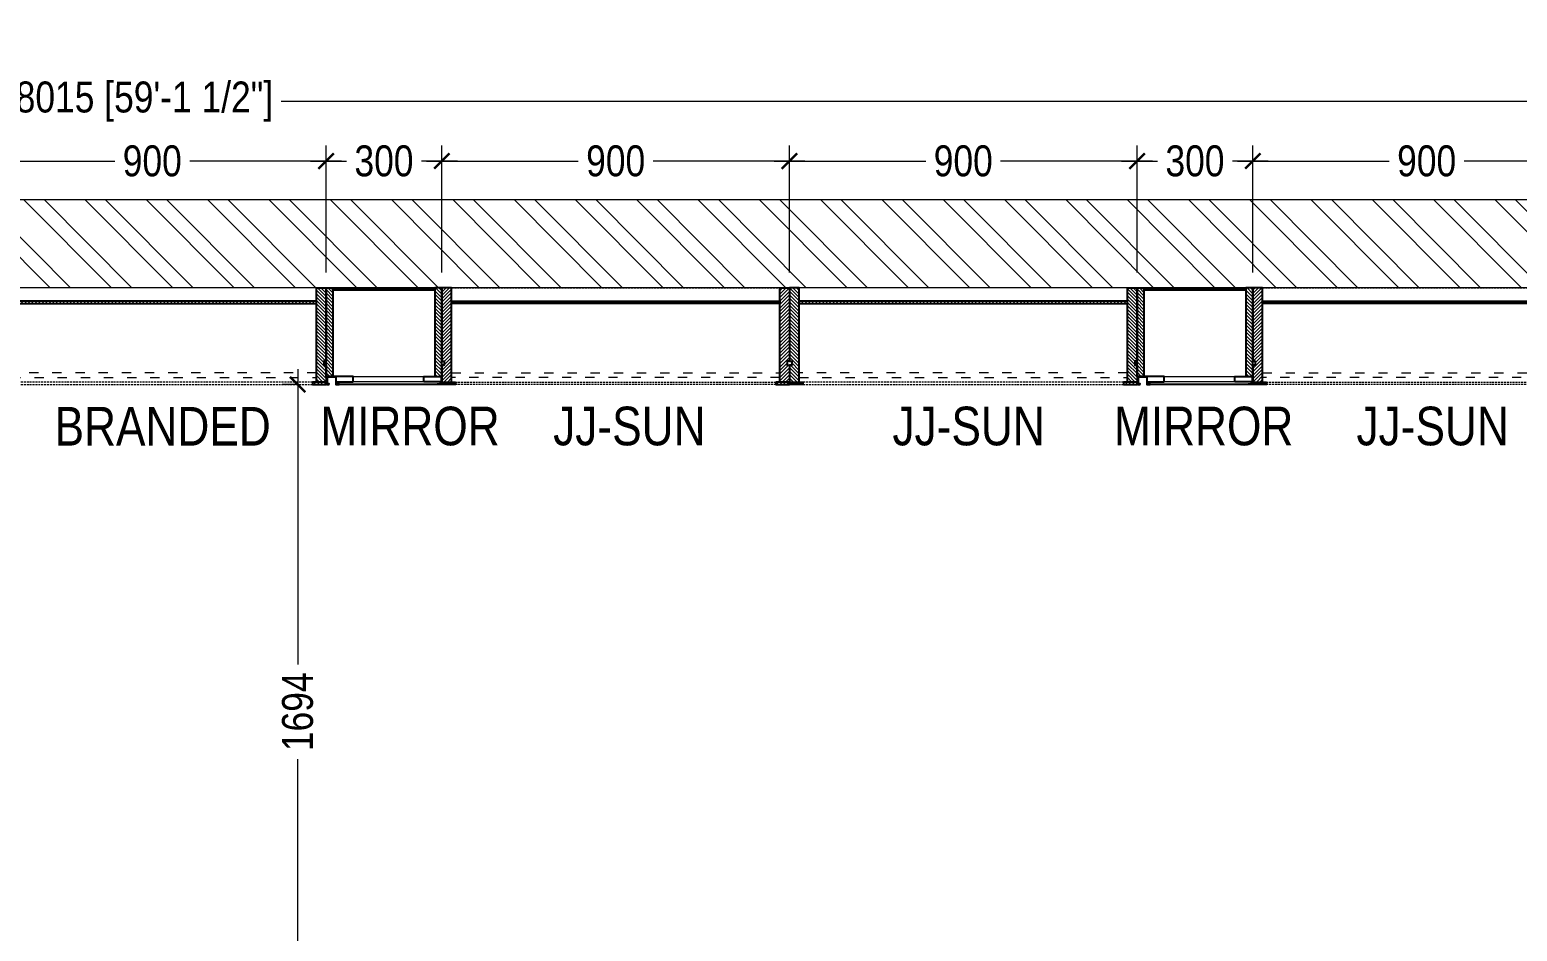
# Model space of a CAD drawing. Header units: millimetres. Extents: x 7389 to 27936, y -894474 to -881284.
# Drawn here: x 18225 to 22076, y -890155 to -887822 of the extents above; entities that cross this region are included whole.
import ezdxf
from ezdxf.lldxf.tags import DXFTag

# ---------------------------------------------------------------- set-up
doc = ezdxf.new("R2010")
doc.units = ezdxf.units.MM
doc.header["$LTSCALE"] = 40
doc.header["$MEASUREMENT"] = 0
doc.header["$PDMODE"] = 3
for name, pattern in [('a_p6_plan_L18$0$HIDDEN', [0.375, 0.25, -0.125]), ('ACAD_ISO03W100', [30, 12, -18]), ('HIDDEN2', [0.1875, 0.125, -0.0625])]:
    doc.linetypes.add(name, pattern=pattern)
for name, color, linetype, lineweight in [('A-WALL-MASY', 1, 'Continuous', 9), ('dimensions', 149, 'Continuous', 5), ('Floor-Unit', 1, 'Continuous', 13), ('LENS_TEXT', 31, 'HIDDEN2', 5), ('LN-ELEVATION-1', 81, 'Continuous', 25), ('LN-ELEVATION-2', 103, 'Continuous', 20), ('LN-ELEVATION-3', 125, 'a_p6_plan_L18$0$HIDDEN', 18), ('LN-ELEVATION-4', 145, 'Continuous', 13), ('LN-HATCH', 251, 'Continuous', 0), ('Mirror', 4, 'Continuous', 15), ('wall hatch', 22, 'Continuous', 9)]:
    doc.layers.add(name, color=color, linetype=linetype, lineweight=lineweight)
doc.styles.get("Standard").update_dxf_attribs({"font": 'ARIALN.TTF'})
tags = doc.linetypes.add('DASHED2', pattern=[0.375, 0.25, -0.125]).pattern_tags.tags
tags[6:7] = [DXFTag(74, 4), DXFTag(75, 0), DXFTag(340, '0'), DXFTag(46, 1.0), DXFTag(50, 0.0), DXFTag(44, 0.0), DXFTag(45, 0.0)]
tags[4:5] = [DXFTag(74, 4), DXFTag(75, 0), DXFTag(340, '0'), DXFTag(46, 1.0), DXFTag(50, 0.0), DXFTag(44, 0.0), DXFTag(45, 0.0)]
doc.dimstyles.new('Working', dxfattribs={"dimscale": 0.8, "dimtxt": 100, "dimasz": 50, "dimexe": 50, "dimexo": 50, "dimgap": 25, "dimtad": 0, "dimdec": 0, "dimzin": 0, "dimdsep": 46, "dimtxsty": 'Standard', "dimblk": 'ARCHTICK', "dimcen": 0, "dimdle": 50, "dimclrd": 250, "dimclre": 8, "dimclrt": 7, "dimadec": 0, "dimazin": 0, "dimtfac": 1, "dimtdec": 0, "dimtofl": 0, "dimtmove": 1, "dimatfit": 3, "dimfxl": 3, "dimtolj": 1, "dimlwd": 5, "dimlwe": 0, "dimarcsym": 0})
pattern_1 = [(45, (4208834.247, 1706614.74), (-4.4901280605, 4.4901280605), [])]
pattern_2 = [(45, (4209134.247, 1706614.74), (-4.4901280605, 4.4901280605), [])]

# ---------------------------------------------------------------- blocks, each defined once
blk = doc.blocks.new('serfqrewfqrew')
at = {"layer": 'wall hatch'}
h = blk.add_hatch(dxfattribs=at)
h.set_pattern_fill('ANSI32', color=256, scale=300, angle=269.87)
h.set_pattern_definition([(314.87, (-17906290.98, 1629025.95), (79.7298001, 79.36881616), []), (314.87, (-17906291.1, 1628972.92), (79.7298001, 79.36881616), [])])
h.paths.add_polyline_path([(-813.1, -228.7), (-18040.5, -228.7), (-18040.5, 0), (-813.1, 0)])
h.paths.add_polyline_path([(-17811.8, -5132.6), (-14864.3, -5132.6), (-14864.3, -5361.3), (-17811.8, -5361.3)])
h.paths.add_polyline_path([(-14381.5, -5158), (-11688.2, -5158), (-11688.2, -5361.3), (-14381.5, -5361.3)])
h.paths.add_polyline_path([(-11230.8, -5183.5), (-6504.7, -5183.5), (-6504.7, -5361.3), (-11230.8, -5361.3)])
h.paths.add_polyline_path([(-5920.3, -5183.5), (-787.7, -5183.5), (-787.7, -5361.3), (-5920.3, -5361.3)])
h.paths.add_polyline_path([(-228.7, -4827.7), (0, -4827.7), (0, -609.8), (-228.7, -609.8)])
at = {"layer": 'A-WALL-MASY'}
blk.add_lwpolyline([(-813.1, -228.7), (-18040.5, -228.7), (-18040.5, 0), (-813.1, 0)], close=True, dxfattribs=at)
blk = doc.blocks.new('GFCHGFD')
at = {"layer": 'LN-HATCH', "ltscale": 0.5}
h = blk.add_hatch(dxfattribs=at)
h.set_pattern_fill('ANSI31', color=256, scale=2)
h.set_pattern_definition([(45, (4060076.63, 1708724.648), (-4.4901280605, 4.4901280605), [])])
h.paths.add_polyline_path([(-144.2, 105.2), (-126.2, 105.2), (-126.2, -123.8), (-144.2, -123.8)])
h.paths.add_polyline_path([(-126.2, 99.2), (137.8, 99.2), (137.8, 105.2), (-126.2, 105.2)])
h.paths.add_polyline_path([(155.8, 105.2), (137.8, 105.2), (137.8, -123.8), (155.8, -123.8)])
at = {"layer": 'LN-ELEVATION-1'}
for points in [[(-144.2, 105.2), (-126.2, 105.2), (-126.2, -123.8), (-144.2, -123.8)], [(-126.2, 99.2), (137.8, 99.2), (137.8, 105.2), (-126.2, 105.2)], [(155.8, 105.2), (137.8, 105.2), (137.8, -123.8), (155.8, -123.8)], [(-97.2, -137.8), (-97.2, -123.8), (-142.2, -123.8), (-142.2, -144.8), (-133.2, -144.8), (-133.2, -143.3), (-140.7, -143.3), (-140.7, -137.8)], [(85.8, -137.8), (85.8, -123.8), (130.8, -123.8), (130.8, -144.8), (121.8, -144.8), (121.8, -143.3), (129.3, -143.3), (129.3, -137.8)], [(147.8, -144.8), (147.8, -143.3), (152.3, -143.3), (152.3, -125.3), (130.8, -125.3), (130.8, -123.8), (153.8, -123.8), (153.8, -144.8)]]:
    blk.add_lwpolyline(points, close=True, dxfattribs=at)
at = {"layer": 'LN-ELEVATION-2'}
blk.add_lwpolyline([(-97.2, -137.8), (85.8, -137.8), (85.8, -123.8), (-97.2, -123.8)], close=True, dxfattribs=at)
at = {"layer": 'LN-ELEVATION-4', "ltscale": 0.5}
blk.add_line((121.8, -144.8), (-133.2, -144.8), dxfattribs=at)
at = {"layer": 'Mirror', "lineweight": 0}
blk.add_lwpolyline([(-140.7, -137.8), (129.3, -137.8), (129.3, -143.3), (-140.7, -143.3)], close=True, dxfattribs=at)
blk = doc.blocks.new('dfbdfhq')
at = {"layer": 'LN-HATCH', "ltscale": 0.5}
h = blk.add_hatch(dxfattribs=at)
h.set_pattern_fill('ANSI31', color=256, scale=50)
h.paths.add_polyline_path([(-911.8, 0), (-911.8, -190), (-905.8, -190), (-905.8, -200), (-911.8, -200), (-911.8, -244), (-886.8, -244), (-886.8, 0)])
h = blk.add_hatch(dxfattribs=at)
h.set_pattern_fill('ANSI31', color=256, scale=2)
h.set_pattern_definition(pattern_1)
h.paths.add_polyline_path([(-11.8, 0), (-11.8, -190), (-17.8, -190), (-17.8, -200), (-11.8, -200), (-11.8, -244), (-36.8, -244), (-36.8, 0)])
h = blk.add_hatch(dxfattribs=at)
h.set_pattern_fill('ANSI31', color=256, scale=2)
h.set_pattern_definition(pattern_2)
h.paths.add_polyline_path([(-36.8, -40), (-886.8, -40), (-886.8, -34), (-36.8, -34)])
h = blk.add_hatch(dxfattribs=at)
h.set_pattern_fill('ANSI31', color=256, scale=2)
h.set_pattern_definition(pattern_2)
h.paths.add_polyline_path([(-876.8, -244), (-876.8, -250), (-911.8, -250), (-911.8, -244)])
h = blk.add_hatch(dxfattribs=at)
h.set_pattern_fill('ANSI31', color=256, scale=2)
h.set_pattern_definition(pattern_1)
h.paths.add_polyline_path([(-46.8, -244), (-46.8, -250), (-11.8, -250), (-11.8, -244)])
at = {"layer": 'LN-ELEVATION-1', "ltscale": 0.5}
for points in [[(-911.8, 0), (-911.8, -190), (-905.8, -190), (-905.8, -200), (-911.8, -200), (-911.8, -244), (-886.8, -244), (-886.8, 0)], [(-11.8, 0), (-11.8, -190), (-17.8, -190), (-17.8, -200), (-11.8, -200), (-11.8, -244), (-36.8, -244), (-36.8, 0)], [(-36.8, -40), (-886.8, -40), (-886.8, -34), (-36.8, -34)], [(-876.8, -244), (-876.8, -250), (-911.8, -250), (-911.8, -244)], [(-46.8, -244), (-46.8, -250), (-11.8, -250), (-11.8, -244)]]:
    blk.add_lwpolyline(points, close=True, dxfattribs=at)
at = {"layer": 'LN-ELEVATION-3', "ltscale": 0.5}
for p, q in [((-886.8, 0), (-36.8, 0)), ((-876.8, -244), (-46.8, -244)), ((-46.8, -250), (-876.8, -250))]:
    blk.add_line(p, q, dxfattribs=at)
at = {"layer": 'LN-ELEVATION-4', "linetype": 'ACAD_ISO03W100', "ltscale": 0.05}
blk.add_lwpolyline([(-886.8, -220), (-36.8, -220), (-36.8, -232), (-886.8, -232)], close=True, dxfattribs=at)
blk = doc.blocks.new('_ArchTick')
at = {"const_width": 0.15}
blk.add_lwpolyline([(-0.5, -0.5), (0.5, 0.5)], dxfattribs=at)
blk = doc.blocks.new('*D45')
at = {"layer": 'Defpoints', "color": 0, "ltscale": 50, "transparency": 16777216}
for p in [(18991.9, -888161.6), (18091.9, -888489.9), (18991.9, -888489.9)]:
    blk.add_point(p, dxfattribs=at)
at = {"layer": 'dimensions', "color": 8, "linetype": 'DASHED2', "lineweight": 0, "ltscale": 50, "transparency": 16777216}
for p, q in [((18091.9, -888449.9), (18091.9, -888121.6)), ((18991.9, -888449.9), (18991.9, -888121.6))]:
    blk.add_line(p, q, dxfattribs=at)
at = {"layer": 'dimensions', "color": 250, "linetype": 'DASHED2', "lineweight": 5, "ltscale": 50, "transparency": 16777216}
for p, q in [((18051.9, -888161.6), (18449.5, -888161.6)), ((19031.9, -888161.6), (18634.2, -888161.6))]:
    blk.add_line(p, q, dxfattribs=at)
at = {"layer": 'dimensions', "color": 250, "lineweight": 5, "ltscale": 50, "transparency": 16777216, "xscale": 40, "yscale": 40, "zscale": 40, "rotation": 180}
blk.add_blockref('_ArchTick', (18091.9, -888161.6), dxfattribs=at)
at = {"layer": 'dimensions', "color": 250, "lineweight": 5, "ltscale": 50, "transparency": 16777216, "xscale": 40, "yscale": 40, "zscale": 40}
blk.add_blockref('_ArchTick', (18991.9, -888161.6), dxfattribs=at)
at = {"layer": 'dimensions', "color": 7, "ltscale": 50, "transparency": 16777216, "insert": (18541.9, -888161.6), "char_height": 80, "attachment_point": 5, "bg_fill": 3, "box_fill_scale": 1.25, "bg_fill_color": 9, "bg_fill_true_color": 13158600, "bg_fill_transparency": 0}
blk.add_mtext('\\A1;900', dxfattribs=at)
blk = doc.blocks.new('*D46')
at = {"layer": 'Defpoints', "color": 0, "ltscale": 50, "transparency": 16777216}
for p in [(19291.9, -888161.6), (18991.9, -888489.9), (19291.9, -888489.9)]:
    blk.add_point(p, dxfattribs=at)
at = {"layer": 'dimensions', "color": 8, "linetype": 'DASHED2', "lineweight": 0, "ltscale": 50, "transparency": 16777216}
for p, q in [((18991.9, -888449.9), (18991.9, -888121.6)), ((19291.9, -888449.9), (19291.9, -888121.6))]:
    blk.add_line(p, q, dxfattribs=at)
at = {"layer": 'dimensions', "color": 250, "linetype": 'DASHED2', "lineweight": 5, "ltscale": 50, "transparency": 16777216}
for p, q in [((18951.9, -888161.6), (19049.5, -888161.6)), ((19331.9, -888161.6), (19234.2, -888161.6))]:
    blk.add_line(p, q, dxfattribs=at)
at = {"layer": 'dimensions', "color": 250, "lineweight": 5, "ltscale": 50, "transparency": 16777216, "xscale": 40, "yscale": 40, "zscale": 40, "rotation": 180}
blk.add_blockref('_ArchTick', (18991.9, -888161.6), dxfattribs=at)
at = {"layer": 'dimensions', "color": 250, "lineweight": 5, "ltscale": 50, "transparency": 16777216, "xscale": 40, "yscale": 40, "zscale": 40}
blk.add_blockref('_ArchTick', (19291.9, -888161.6), dxfattribs=at)
at = {"layer": 'dimensions', "color": 7, "ltscale": 50, "transparency": 16777216, "insert": (19141.9, -888161.6), "char_height": 80, "attachment_point": 5, "bg_fill": 3, "box_fill_scale": 1.25, "bg_fill_color": 9, "bg_fill_true_color": 13158600, "bg_fill_transparency": 0}
blk.add_mtext('\\A1;300', dxfattribs=at)
blk = doc.blocks.new('*D47')
at = {"layer": 'Defpoints', "color": 0, "ltscale": 50, "transparency": 16777216}
for p in [(20191.9, -888161.6), (19291.9, -888489.9), (20191.9, -888489.9)]:
    blk.add_point(p, dxfattribs=at)
at = {"layer": 'dimensions', "color": 8, "linetype": 'DASHED2', "lineweight": 0, "ltscale": 50, "transparency": 16777216}
for p, q in [((19291.9, -888449.9), (19291.9, -888121.6)), ((20191.9, -888449.9), (20191.9, -888121.6))]:
    blk.add_line(p, q, dxfattribs=at)
at = {"layer": 'dimensions', "color": 250, "linetype": 'DASHED2', "lineweight": 5, "ltscale": 50, "transparency": 16777216}
for p, q in [((19251.9, -888161.6), (19649.5, -888161.6)), ((20231.9, -888161.6), (19834.2, -888161.6))]:
    blk.add_line(p, q, dxfattribs=at)
at = {"layer": 'dimensions', "color": 250, "lineweight": 5, "ltscale": 50, "transparency": 16777216, "xscale": 40, "yscale": 40, "zscale": 40, "rotation": 180}
blk.add_blockref('_ArchTick', (19291.9, -888161.6), dxfattribs=at)
at = {"layer": 'dimensions', "color": 250, "lineweight": 5, "ltscale": 50, "transparency": 16777216, "xscale": 40, "yscale": 40, "zscale": 40}
blk.add_blockref('_ArchTick', (20191.9, -888161.6), dxfattribs=at)
at = {"layer": 'dimensions', "color": 7, "ltscale": 50, "transparency": 16777216, "insert": (19741.9, -888161.6), "char_height": 80, "attachment_point": 5, "bg_fill": 3, "box_fill_scale": 1.25, "bg_fill_color": 9, "bg_fill_true_color": 13158600, "bg_fill_transparency": 0}
blk.add_mtext('\\A1;900', dxfattribs=at)
blk = doc.blocks.new('*D48')
at = {"layer": 'Defpoints', "color": 0, "ltscale": 50, "transparency": 16777216}
for p in [(21091.9, -888161.6), (20191.9, -888489.9), (21091.9, -888489.9)]:
    blk.add_point(p, dxfattribs=at)
at = {"layer": 'dimensions', "color": 8, "linetype": 'DASHED2', "lineweight": 0, "ltscale": 50, "transparency": 16777216}
for p, q in [((20191.9, -888449.9), (20191.9, -888121.6)), ((21091.9, -888449.9), (21091.9, -888121.6))]:
    blk.add_line(p, q, dxfattribs=at)
at = {"layer": 'dimensions', "color": 250, "linetype": 'DASHED2', "lineweight": 5, "ltscale": 50, "transparency": 16777216}
for p, q in [((20151.9, -888161.6), (20549.5, -888161.6)), ((21131.9, -888161.6), (20734.2, -888161.6))]:
    blk.add_line(p, q, dxfattribs=at)
at = {"layer": 'dimensions', "color": 250, "lineweight": 5, "ltscale": 50, "transparency": 16777216, "xscale": 40, "yscale": 40, "zscale": 40, "rotation": 180}
blk.add_blockref('_ArchTick', (20191.9, -888161.6), dxfattribs=at)
at = {"layer": 'dimensions', "color": 250, "lineweight": 5, "ltscale": 50, "transparency": 16777216, "xscale": 40, "yscale": 40, "zscale": 40}
blk.add_blockref('_ArchTick', (21091.9, -888161.6), dxfattribs=at)
at = {"layer": 'dimensions', "color": 7, "ltscale": 50, "transparency": 16777216, "insert": (20641.9, -888161.6), "char_height": 80, "attachment_point": 5, "bg_fill": 3, "box_fill_scale": 1.25, "bg_fill_color": 9, "bg_fill_true_color": 13158600, "bg_fill_transparency": 0}
blk.add_mtext('\\A1;900', dxfattribs=at)
blk = doc.blocks.new('*D49')
at = {"layer": 'Defpoints', "color": 0, "ltscale": 50, "transparency": 16777216}
for p in [(21391.9, -888161.6), (21091.9, -888489.9), (21391.9, -888489.9)]:
    blk.add_point(p, dxfattribs=at)
at = {"layer": 'dimensions', "color": 8, "linetype": 'DASHED2', "lineweight": 0, "ltscale": 50, "transparency": 16777216}
for p, q in [((21091.9, -888449.9), (21091.9, -888121.6)), ((21391.9, -888449.9), (21391.9, -888121.6))]:
    blk.add_line(p, q, dxfattribs=at)
at = {"layer": 'dimensions', "color": 250, "linetype": 'DASHED2', "lineweight": 5, "ltscale": 50, "transparency": 16777216}
for p, q in [((21051.9, -888161.6), (21149.5, -888161.6)), ((21431.9, -888161.6), (21334.2, -888161.6))]:
    blk.add_line(p, q, dxfattribs=at)
at = {"layer": 'dimensions', "color": 250, "lineweight": 5, "ltscale": 50, "transparency": 16777216, "xscale": 40, "yscale": 40, "zscale": 40, "rotation": 180}
blk.add_blockref('_ArchTick', (21091.9, -888161.6), dxfattribs=at)
at = {"layer": 'dimensions', "color": 250, "lineweight": 5, "ltscale": 50, "transparency": 16777216, "xscale": 40, "yscale": 40, "zscale": 40}
blk.add_blockref('_ArchTick', (21391.9, -888161.6), dxfattribs=at)
at = {"layer": 'dimensions', "color": 7, "ltscale": 50, "transparency": 16777216, "insert": (21241.9, -888161.6), "char_height": 80, "attachment_point": 5, "bg_fill": 3, "box_fill_scale": 1.25, "bg_fill_color": 9, "bg_fill_true_color": 13158600, "bg_fill_transparency": 0}
blk.add_mtext('\\A1;300', dxfattribs=at)
blk = doc.blocks.new('*D50')
at = {"layer": 'Defpoints', "color": 0, "ltscale": 50, "transparency": 16777216}
for p in [(22291.9, -888161.6), (21391.9, -888489.9), (22291.9, -888489.9)]:
    blk.add_point(p, dxfattribs=at)
at = {"layer": 'dimensions', "color": 8, "linetype": 'DASHED2', "lineweight": 0, "ltscale": 50, "transparency": 16777216}
for p, q in [((21391.9, -888449.9), (21391.9, -888121.6)), ((22291.9, -888449.9), (22291.9, -888121.6))]:
    blk.add_line(p, q, dxfattribs=at)
at = {"layer": 'dimensions', "color": 250, "linetype": 'DASHED2', "lineweight": 5, "ltscale": 50, "transparency": 16777216}
for p, q in [((21351.9, -888161.6), (21749.5, -888161.6)), ((22331.9, -888161.6), (21934.2, -888161.6))]:
    blk.add_line(p, q, dxfattribs=at)
at = {"layer": 'dimensions', "color": 250, "lineweight": 5, "ltscale": 50, "transparency": 16777216, "xscale": 40, "yscale": 40, "zscale": 40, "rotation": 180}
blk.add_blockref('_ArchTick', (21391.9, -888161.6), dxfattribs=at)
at = {"layer": 'dimensions', "color": 250, "lineweight": 5, "ltscale": 50, "transparency": 16777216, "xscale": 40, "yscale": 40, "zscale": 40}
blk.add_blockref('_ArchTick', (22291.9, -888161.6), dxfattribs=at)
at = {"layer": 'dimensions', "color": 7, "ltscale": 50, "transparency": 16777216, "insert": (21841.9, -888161.6), "char_height": 80, "attachment_point": 5, "bg_fill": 3, "box_fill_scale": 1.25, "bg_fill_color": 9, "bg_fill_true_color": 13158600, "bg_fill_transparency": 0}
blk.add_mtext('\\A1;900', dxfattribs=at)
blk = doc.blocks.new('*D108')
at = {"layer": 'Defpoints', "color": 0, "ltscale": 50, "transparency": 16777216}
for p in [(18918.5, -888739.9), (18956.9, -888739.9), (19098.7, -890434.3)]:
    blk.add_point(p, dxfattribs=at)
at = {"layer": 'dimensions', "color": 250, "linetype": 'DASHED2', "lineweight": 5, "ltscale": 50, "transparency": 16777216}
for p, q in [((18918.5, -888699.9), (18918.5, -889472.4)), ((18918.5, -890474.3), (18918.5, -889701.9))]:
    blk.add_line(p, q, dxfattribs=at)
at = {"layer": 'dimensions', "color": 8, "linetype": 'DASHED2', "lineweight": 0, "ltscale": 50, "transparency": 16777216}
for p, q in [((18918.5, -888739.9), (18878.5, -888739.9)), ((19058.7, -890434.3), (18878.5, -890434.3))]:
    blk.add_line(p, q, dxfattribs=at)
at = {"layer": 'dimensions', "color": 250, "lineweight": 5, "ltscale": 50, "transparency": 16777216, "xscale": 40, "yscale": 40, "zscale": 40}
for p, rotation in [((18918.5, -888739.9), 90), ((18918.5, -890434.3), 270)]:
    blk.add_blockref('_ArchTick', p, dxfattribs=dict(at, rotation=rotation))
at = {"layer": 'dimensions', "color": 7, "ltscale": 50, "transparency": 16777216, "insert": (18918.5, -889587.1), "char_height": 80, "attachment_point": 5, "rotation": 90, "bg_fill": 3, "box_fill_scale": 1.25, "bg_fill_color": 9, "bg_fill_true_color": 13158600, "bg_fill_transparency": 0}
blk.add_mtext('\\A1;1694', dxfattribs=at)
blk = doc.blocks.new('*D118')
at = {"layer": 'Defpoints', "color": 0, "ltscale": 50, "transparency": 16777216}
for p in [(9488.6, -888007.8), (27503.7, -888261.3), (9488.6, -888489.9)]:
    blk.add_point(p, dxfattribs=at)
at = {"layer": 'dimensions', "color": 8, "linetype": 'DASHED2', "lineweight": 0, "ltscale": 50, "transparency": 16777216}
for p, q in [((9488.6, -888407.8), (9488.6, -887967.8)), ((27503.7, -888221.3), (27503.7, -887967.8))]:
    blk.add_line(p, q, dxfattribs=at)
at = {"layer": 'dimensions', "color": 250, "linetype": 'DASHED2', "lineweight": 5, "ltscale": 50, "transparency": 16777216}
for p, q in [((9448.6, -888007.8), (18125.1, -888007.8)), ((27543.7, -888007.8), (18867.2, -888007.8))]:
    blk.add_line(p, q, dxfattribs=at)
at = {"layer": 'dimensions', "color": 250, "lineweight": 5, "ltscale": 50, "transparency": 16777216, "xscale": 40, "yscale": 40, "zscale": 40, "rotation": 180}
blk.add_blockref('_ArchTick', (9488.6, -888007.8), dxfattribs=at)
at = {"layer": 'dimensions', "color": 250, "lineweight": 5, "ltscale": 50, "transparency": 16777216, "xscale": 40, "yscale": 40, "zscale": 40}
blk.add_blockref('_ArchTick', (27503.7, -888007.8), dxfattribs=at)
at = {"layer": 'dimensions', "color": 7, "ltscale": 50, "transparency": 16777216, "insert": (18496.1, -888007.8), "char_height": 80, "attachment_point": 5, "bg_fill": 3, "box_fill_scale": 1.25, "bg_fill_color": 9, "bg_fill_true_color": 13158600, "bg_fill_transparency": 0}
blk.add_mtext('\\A1;18015 [59\'-1 1/2"]', dxfattribs=at)

msp = doc.modelspace()

# ---------------------------------------------------------------- block references
msp.add_blockref('serfqrewfqrew', (27732.3, -888261.3))
at = {"layer": 'Floor-Unit', "xscale": -1}
for name, p in [('dfbdfhq', (18080.1, -888489.9)), ('GFCHGFD', (19147.7, -888595.1)), ('dfbdfhq', (20180.1, -888489.9)), ('GFCHGFD', (21247.7, -888595.1))]:
    msp.add_blockref(name, p, dxfattribs=at)
at = {"layer": 'Floor-Unit'}
for p in [(20203.7, -888489.9), (22303.7, -888489.9)]:
    msp.add_blockref('dfbdfhq', p, dxfattribs=at)

# ---------------------------------------------------------------- texts
at = {"layer": 'LENS_TEXT', "linetype": 'Continuous', "ltscale": 3, "char_height": 100, "width": 271.785, "attachment_point": 5}
for s, insert in [('\\pxql;BRANDED', (18424.8, -888848.1)), ('\\pxql;MIRROR', (19113, -888848.1)), ('\\pxql;JJ-SUN', (19715.9, -888848.1)), ('\\pxql;JJ-SUN', (20594.5, -888848.1)), ('\\pxql;MIRROR', (21168.1, -888848.1)), ('\\pxql;JJ-SUN', (21796.1, -888848.1))]:
    msp.add_mtext(s, dxfattribs=dict(at, insert=insert))

# ---------------------------------------------------------------- next in the draw order: dimensions: what is measured, and where the dimension line sits
at = {"layer": 'dimensions', "color": 3, "ltscale": 50, "true_color": 0x15f609}
dim = msp.add_linear_dim(base=(18991.9, -888161.6), p1=(18091.9, -888489.9), p2=(18991.9, -888489.9), dimstyle='Working', override={"dimfxl": 500, "dimfxlon": 1, "dimtfill": 1, "dimarcsym": 1}, dxfattribs=at)
dim.commit()
dim.dimension.update_dxf_attribs({"geometry": '*D45', "text_midpoint": (18541.9, -888161.6)})
dim = msp.add_linear_dim(base=(18918.5, -888739.9), p1=(19098.7, -890434.3), p2=(18956.9, -888739.9), angle=90, dimstyle='Working', override={"dimfxl": 500, "dimfxlon": 1, "dimtfill": 1, "dimarcsym": 1}, dxfattribs=at)
dim.commit()
dim.dimension.update_dxf_attribs({"geometry": '*D108', "text_midpoint": (18918.5, -889587.1)})

# ---------------------------------------------------------------- next in the draw order: dimensions: what is measured, and where the dimension line sits
dim = msp.add_linear_dim(base=(19291.9, -888161.6), p1=(18991.9, -888489.9), p2=(19291.9, -888489.9), dimstyle='Working', override={"dimfxl": 500, "dimfxlon": 1, "dimtfill": 1, "dimarcsym": 1}, dxfattribs=at)
dim.commit()
dim.dimension.update_dxf_attribs({"geometry": '*D46', "text_midpoint": (19141.9, -888161.6)})

# ---------------------------------------------------------------- next in the draw order: dimensions: what is measured, and where the dimension line sits
dim = msp.add_linear_dim(base=(20191.9, -888161.6), p1=(19291.9, -888489.9), p2=(20191.9, -888489.9), dimstyle='Working', override={"dimfxl": 500, "dimfxlon": 1, "dimtfill": 1, "dimarcsym": 1}, dxfattribs=at)
dim.commit()
dim.dimension.update_dxf_attribs({"geometry": '*D47', "text_midpoint": (19741.9, -888161.6)})

# ---------------------------------------------------------------- next in the draw order: dimensions: what is measured, and where the dimension line sits
dim = msp.add_linear_dim(base=(21091.9, -888161.6), p1=(20191.9, -888489.9), p2=(21091.9, -888489.9), dimstyle='Working', override={"dimfxl": 500, "dimfxlon": 1, "dimtfill": 1, "dimarcsym": 1}, dxfattribs=at)
dim.commit()
dim.dimension.update_dxf_attribs({"geometry": '*D48', "text_midpoint": (20641.9, -888161.6)})

# ---------------------------------------------------------------- next in the draw order: dimensions: what is measured, and where the dimension line sits
dim = msp.add_linear_dim(base=(21391.9, -888161.6), p1=(21091.9, -888489.9), p2=(21391.9, -888489.9), dimstyle='Working', override={"dimfxl": 500, "dimfxlon": 1, "dimtfill": 1, "dimarcsym": 1}, dxfattribs=at)
dim.commit()
dim.dimension.update_dxf_attribs({"geometry": '*D49', "text_midpoint": (21241.9, -888161.6)})

# ---------------------------------------------------------------- next in the draw order: dimensions: what is measured, and where the dimension line sits
dim = msp.add_linear_dim(base=(22291.9, -888161.6), p1=(21391.9, -888489.9), p2=(22291.9, -888489.9), dimstyle='Working', override={"dimfxl": 500, "dimfxlon": 1, "dimtfill": 1, "dimarcsym": 1}, dxfattribs=at)
dim.commit()
dim.dimension.update_dxf_attribs({"geometry": '*D50', "text_midpoint": (21841.9, -888161.6)})

# ---------------------------------------------------------------- next in the draw order: dimensions: what is measured, and where the dimension line sits
at = {"layer": 'dimensions', "ltscale": 50}
dim = msp.add_linear_dim(base=(9488.6, -888007.8), p1=(27503.7, -888261.3), p2=(9488.6, -888489.9), dimstyle='Working', override={"dimfxl": 500, "dimfxlon": 1, "dimtfill": 1, "dimarcsym": 1}, dxfattribs=at)
dim.commit()
dim.dimension.update_dxf_attribs({"geometry": '*D118', "text_midpoint": (18496.1, -888007.8)})

doc.saveas('drawing.dxf')
